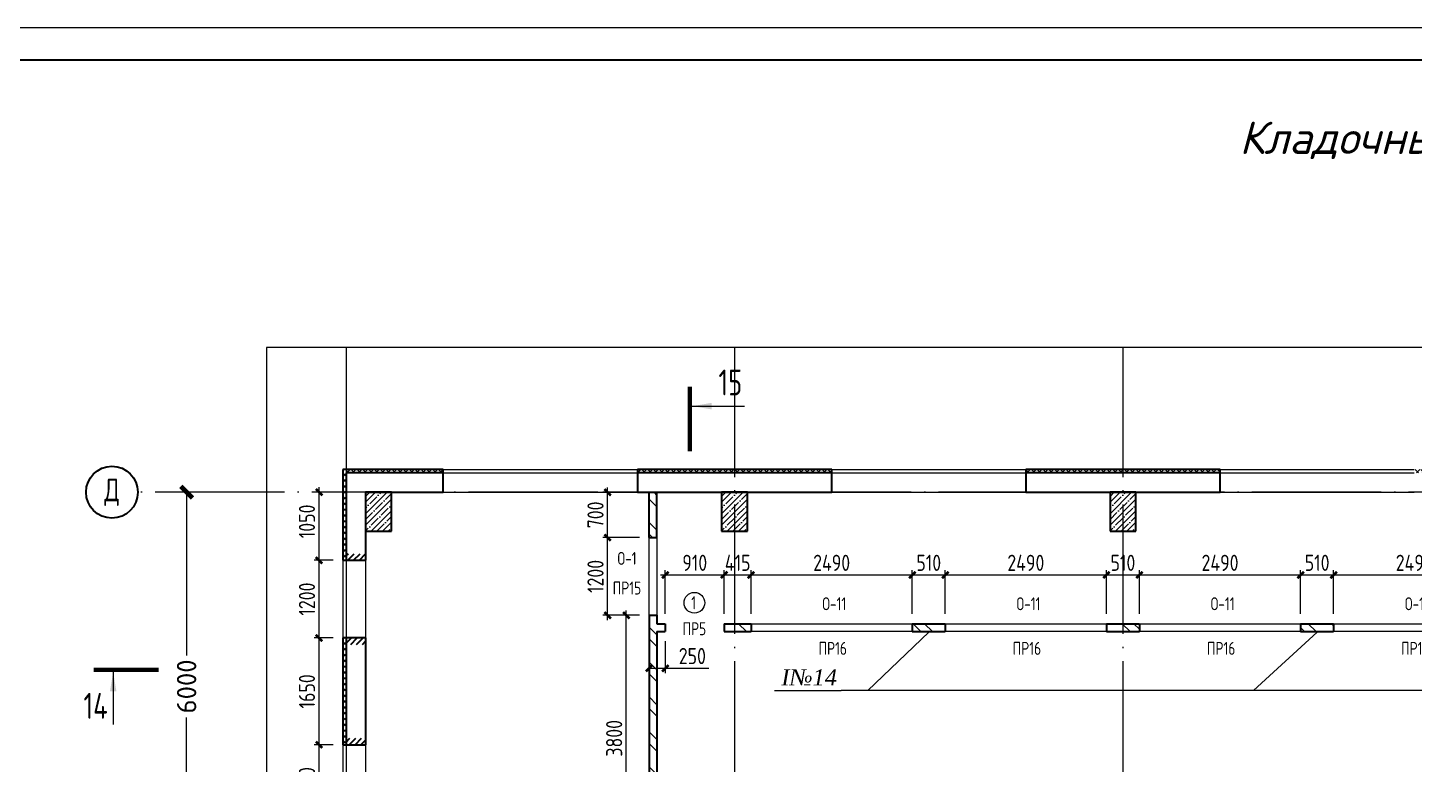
# Model space of a CAD drawing. Extents: x -965262 to 1142518, y -357520 to 71675.
# Drawn here: x 741580 to 763000, y -192062 to -180688 of the extents above; entities that cross this region are included whole.
import ezdxf

# ---------------------------------------------------------------- set-up
doc = ezdxf.new("R2010")
doc.units = 0
doc.header["$LTSCALE"] = 10
doc.linetypes.add('DOTE', pattern=[2.42, 2, -0.2, 0.02, -0.2])
doc.layers.get('0').update_dxf_attribs({"linetype": 'CONTINUOUS', "lineweight": 30})
doc.layers.get('Defpoints').update_dxf_attribs({"linetype": 'CONTINUOUS'})
doc.layers.add('DOTE', color=7, linetype='DOTE', lineweight=9)
doc.styles.add('GOST 2.304', font='isocpeur.ttf', dxfattribs={"width": 0.75, "height": 250})
doc.styles.get("Standard").update_dxf_attribs({"font": 'isocpeur.ttf', "height": 300})
doc.styles.add('ГОСТ 2м', font='isocpeur.ttf', dxfattribs={"width": 0.8, "height": 250})
doc.dimstyles.get("Standard").update_dxf_attribs({"dimscale": 100, "dimtxt": 300, "dimasz": 1.8, "dimexe": 1.8, "dimexo": 0.625, "dimgap": 0.9, "dimtad": 0, "dimdec": 0, "dimzin": 0, "dimdsep": 46, "dimtxsty": 'Standard', "dimblk": 'ARCHTICK', "dimcen": 0.9, "dimclrd": 256, "dimclre": 256, "dimclrt": 256, "dimadec": 0, "dimazin": 0, "dimtfac": 1, "dimtdec": 0, "dimtofl": 0, "dimtmove": 0, "dimatfit": 3, "dimfxl": 1, "dimtolj": 1, "dimtzin": 0, "dimlwd": 15, "dimlwe": 15, "dimarcsym": 0})
doc.dimstyles.new('ГОСТ 2м', dxfattribs={"dimtxt": 250, "dimasz": 100, "dimexe": 75, "dimexo": 150, "dimgap": 62.5, "dimtad": 1, "dimdec": 0, "dimtxsty": 'ГОСТ 2м', "dimblk": 'ARCHTICK', "dimcen": 150, "dimdle": 75, "dimclrd": 256, "dimclre": 256, "dimclrt": 256, "dimadec": 0, "dimazin": 0, "dimtfac": 1, "dimtdec": 0, "dimtmove": 0, "dimatfit": 3, "dimldrblk": 'OBLIQUE', "dimfxl": 1, "dimlwd": 15, "dimlwe": 15, "dimarcsym": 0})
pattern_1 = [(45, (707080.014, -166839.24), (-44.90128, 44.90128), [])]

# ---------------------------------------------------------------- blocks, each defined once
blk = doc.blocks.new('_ArchTick')
at = {"color": 0, "linetype": 'ByBlock', "lineweight": 0, "const_width": 0.4}
blk.add_lwpolyline([(-0.5, -0.5), (0.5, 0.5)], dxfattribs=at)
blk = doc.blocks.new('*D995')
at = {"lineweight": 15, "transparency": 16777216}
for p, q in [((750538, -189836), (750538, -188486)), ((751029, -188561), (750463, -188561)), ((751029, -189761), (750463, -189761))]:
    blk.add_line(p, q, dxfattribs=at)
at = {"layer": 'Defpoints', "color": 0, "lineweight": 15, "transparency": 16777216}
for p in [(750538, -188561), (751179, -188561, -3260), (751179, -189761, -3260)]:
    blk.add_point(p, dxfattribs=at)
at = {"lineweight": 15, "transparency": 16777216, "xscale": 100, "yscale": 100, "zscale": 100}
for p, rotation in [((750538, -188561), 90), ((750538, -189761), 270)]:
    blk.add_blockref('_ArchTick', p, dxfattribs=dict(at, rotation=rotation))
at = {"lineweight": 15, "transparency": 16777216, "insert": (750351, -189161), "char_height": 250, "attachment_point": 5, "rotation": 90, "style": 'ГОСТ 2м'}
blk.add_mtext('1200', dxfattribs=at)
blk = doc.blocks.new('_Oblique')
at = {"color": 0, "linetype": 'ByBlock', "lineweight": -2}
blk.add_line((-0.5, -0.5), (0.5, 0.5), dxfattribs=at)
blk = doc.blocks.new('*D998')
at = {"lineweight": 15, "transparency": 16777216}
for p, q in [((751354, -189138), (752414, -189138)), ((751429, -189741), (751429, -189063)), ((752339, -189741), (752339, -189063))]:
    blk.add_line(p, q, dxfattribs=at)
at = {"layer": 'Defpoints', "color": 0, "lineweight": 15, "transparency": 16777216}
for p in [(752339, -189138), (751429, -189891, -3260), (752339, -189891, -3260)]:
    blk.add_point(p, dxfattribs=at)
at = {"lineweight": 15, "transparency": 16777216, "xscale": 100, "yscale": 100, "zscale": 100, "rotation": 180}
blk.add_blockref('_ArchTick', (751429, -189138), dxfattribs=at)
at = {"lineweight": 15, "transparency": 16777216, "xscale": 100, "yscale": 100, "zscale": 100}
blk.add_blockref('_ArchTick', (752339, -189138), dxfattribs=at)
at = {"lineweight": 15, "transparency": 16777216, "insert": (751884, -188951), "char_height": 250, "attachment_point": 5, "style": 'ГОСТ 2м'}
blk.add_mtext('910', dxfattribs=at)
blk = doc.blocks.new('*D1056')
at = {"lineweight": 15, "transparency": 16777216}
for p, q in [((761169, -189138), (761829, -189138)), ((761244, -189741), (761244, -189063)), ((761754, -189741), (761754, -189063))]:
    blk.add_line(p, q, dxfattribs=at)
at = {"layer": 'Defpoints', "color": 0, "lineweight": 15, "transparency": 16777216}
for p in [(761754, -189138), (761244, -189891, -3260), (761754, -189891, -3260)]:
    blk.add_point(p, dxfattribs=at)
at = {"lineweight": 15, "transparency": 16777216, "xscale": 100, "yscale": 100, "zscale": 100, "rotation": 180}
blk.add_blockref('_ArchTick', (761244, -189138), dxfattribs=at)
at = {"lineweight": 15, "transparency": 16777216, "xscale": 100, "yscale": 100, "zscale": 100}
blk.add_blockref('_ArchTick', (761754, -189138), dxfattribs=at)
at = {"lineweight": 15, "transparency": 16777216, "insert": (761499, -188951), "char_height": 250, "attachment_point": 5, "style": 'ГОСТ 2м'}
blk.add_mtext('510', dxfattribs=at)
blk = doc.blocks.new('*D1054')
at = {"lineweight": 15, "transparency": 16777216}
for p, q in [((758169, -189138), (758829, -189138)), ((758244, -189741), (758244, -189063)), ((758754, -189741), (758754, -189063))]:
    blk.add_line(p, q, dxfattribs=at)
at = {"layer": 'Defpoints', "color": 0, "lineweight": 15, "transparency": 16777216}
for p in [(758754, -189138), (758244, -189891, -3260), (758754, -189891, -3260)]:
    blk.add_point(p, dxfattribs=at)
at = {"lineweight": 15, "transparency": 16777216, "xscale": 100, "yscale": 100, "zscale": 100, "rotation": 180}
blk.add_blockref('_ArchTick', (758244, -189138), dxfattribs=at)
at = {"lineweight": 15, "transparency": 16777216, "xscale": 100, "yscale": 100, "zscale": 100}
blk.add_blockref('_ArchTick', (758754, -189138), dxfattribs=at)
at = {"lineweight": 15, "transparency": 16777216, "insert": (758499, -188951), "char_height": 250, "attachment_point": 5, "style": 'ГОСТ 2м'}
blk.add_mtext('510', dxfattribs=at)
blk = doc.blocks.new('*D1051')
at = {"lineweight": 15, "transparency": 16777216}
for p, q in [((751029, -189761), (750751, -189761)), ((750826, -193636), (750826, -189686)), ((751029, -193561), (750751, -193561))]:
    blk.add_line(p, q, dxfattribs=at)
at = {"layer": 'Defpoints', "color": 0, "lineweight": 15, "transparency": 16777216}
for p in [(750826, -189761), (751179, -189761, -3260), (751179, -193561, -3260)]:
    blk.add_point(p, dxfattribs=at)
at = {"lineweight": 15, "transparency": 16777216, "xscale": 100, "yscale": 100, "zscale": 100}
for p, rotation in [((750826, -189761), 90), ((750826, -193561), 270)]:
    blk.add_blockref('_ArchTick', p, dxfattribs=dict(at, rotation=rotation))
at = {"lineweight": 15, "transparency": 16777216, "insert": (750639, -191661), "char_height": 250, "attachment_point": 5, "rotation": 90, "style": 'ГОСТ 2м'}
blk.add_mtext('3800', dxfattribs=at)
blk = doc.blocks.new('*D996')
at = {"lineweight": 15, "transparency": 16777216}
for p, q in [((750538, -188636), (750538, -187786)), ((751029, -187861), (750463, -187861)), ((751029, -188561), (750463, -188561))]:
    blk.add_line(p, q, dxfattribs=at)
at = {"layer": 'Defpoints', "color": 0, "lineweight": 15, "transparency": 16777216}
for p in [(750538, -187861), (751179, -187861, -3260), (751179, -188561, -3260)]:
    blk.add_point(p, dxfattribs=at)
at = {"lineweight": 15, "transparency": 16777216, "xscale": 100, "yscale": 100, "zscale": 100}
for p, rotation in [((750538, -187861), 90), ((750538, -188561), 270)]:
    blk.add_blockref('_ArchTick', p, dxfattribs=dict(at, rotation=rotation))
at = {"lineweight": 15, "transparency": 16777216, "insert": (750351, -188211), "char_height": 250, "attachment_point": 5, "rotation": 90, "style": 'ГОСТ 2м'}
blk.add_mtext('700', dxfattribs=at)
blk = doc.blocks.new('*D997')
at = {"lineweight": 15, "transparency": 16777216}
for p, q in [((751429, -190161), (751429, -190654)), ((751179, -190579), (751179, -190654)), ((751179, -190579), (751504, -190579)), ((751429, -190579), (752100, -190579))]:
    blk.add_line(p, q, dxfattribs=at)
at = {"layer": 'Defpoints', "color": 0, "lineweight": 15, "transparency": 16777216}
for p in [(751429, -190011, -3260), (751179, -190429), (751179, -190579)]:
    blk.add_point(p, dxfattribs=at)
at = {"lineweight": 15, "transparency": 16777216, "xscale": 100, "yscale": 100, "zscale": 100, "rotation": 180}
blk.add_blockref('_ArchTick', (751179, -190579), dxfattribs=at)
at = {"lineweight": 15, "transparency": 16777216, "xscale": 100, "yscale": 100, "zscale": 100}
blk.add_blockref('_ArchTick', (751429, -190579), dxfattribs=at)
at = {"lineweight": 15, "transparency": 16777216, "insert": (751847, -190391), "char_height": 250, "attachment_point": 5, "style": 'ГОСТ 2м'}
blk.add_mtext('250', dxfattribs=at)
blk = doc.blocks.new('*D999')
at = {"lineweight": 15, "transparency": 16777216}
for p, q in [((752264, -189138), (752829, -189138)), ((752339, -189741), (752339, -189063)), ((752754, -189741), (752754, -189063))]:
    blk.add_line(p, q, dxfattribs=at)
at = {"layer": 'Defpoints', "color": 0, "lineweight": 15, "transparency": 16777216}
for p in [(752754, -189138), (752339, -189891, -3260), (752754, -189891, -3260)]:
    blk.add_point(p, dxfattribs=at)
at = {"lineweight": 15, "transparency": 16777216, "xscale": 100, "yscale": 100, "zscale": 100, "rotation": 180}
blk.add_blockref('_ArchTick', (752339, -189138), dxfattribs=at)
at = {"lineweight": 15, "transparency": 16777216, "xscale": 100, "yscale": 100, "zscale": 100}
blk.add_blockref('_ArchTick', (752754, -189138), dxfattribs=at)
at = {"lineweight": 15, "transparency": 16777216, "insert": (752547, -188951), "char_height": 250, "attachment_point": 5, "style": 'ГОСТ 2м'}
blk.add_mtext('415', dxfattribs=at)
blk = doc.blocks.new('*D1000')
at = {"lineweight": 15, "transparency": 16777216}
for p, q in [((752679, -189138), (755319, -189138)), ((752754, -189741), (752754, -189063)), ((755244, -189741), (755244, -189063))]:
    blk.add_line(p, q, dxfattribs=at)
at = {"layer": 'Defpoints', "color": 0, "lineweight": 15, "transparency": 16777216}
for p in [(755244, -189138), (752754, -189891, -3260), (755244, -189891, -3260)]:
    blk.add_point(p, dxfattribs=at)
at = {"lineweight": 15, "transparency": 16777216, "xscale": 100, "yscale": 100, "zscale": 100, "rotation": 180}
blk.add_blockref('_ArchTick', (752754, -189138), dxfattribs=at)
at = {"lineweight": 15, "transparency": 16777216, "xscale": 100, "yscale": 100, "zscale": 100}
blk.add_blockref('_ArchTick', (755244, -189138), dxfattribs=at)
at = {"lineweight": 15, "transparency": 16777216, "insert": (753999, -188951), "char_height": 250, "attachment_point": 5, "style": 'ГОСТ 2м'}
blk.add_mtext('2490', dxfattribs=at)
blk = doc.blocks.new('*D1052')
at = {"lineweight": 15, "transparency": 16777216}
for p, q in [((755169, -189138), (755829, -189138)), ((755244, -189741), (755244, -189063)), ((755754, -189741), (755754, -189063))]:
    blk.add_line(p, q, dxfattribs=at)
at = {"layer": 'Defpoints', "color": 0, "lineweight": 15, "transparency": 16777216}
for p in [(755754, -189138), (755244, -189891, -3260), (755754, -189891, -3260)]:
    blk.add_point(p, dxfattribs=at)
at = {"lineweight": 15, "transparency": 16777216, "xscale": 100, "yscale": 100, "zscale": 100, "rotation": 180}
blk.add_blockref('_ArchTick', (755244, -189138), dxfattribs=at)
at = {"lineweight": 15, "transparency": 16777216, "xscale": 100, "yscale": 100, "zscale": 100}
blk.add_blockref('_ArchTick', (755754, -189138), dxfattribs=at)
at = {"lineweight": 15, "transparency": 16777216, "insert": (755499, -188951), "char_height": 250, "attachment_point": 5, "style": 'ГОСТ 2м'}
blk.add_mtext('510', dxfattribs=at)
blk = doc.blocks.new('*D1053')
at = {"lineweight": 15, "transparency": 16777216}
for p, q in [((755679, -189138), (758319, -189138)), ((755754, -189741), (755754, -189063)), ((758244, -189741), (758244, -189063))]:
    blk.add_line(p, q, dxfattribs=at)
at = {"layer": 'Defpoints', "color": 0, "lineweight": 15, "transparency": 16777216}
for p in [(758244, -189138), (755754, -189891, -3260), (758244, -189891, -3260)]:
    blk.add_point(p, dxfattribs=at)
at = {"lineweight": 15, "transparency": 16777216, "xscale": 100, "yscale": 100, "zscale": 100, "rotation": 180}
blk.add_blockref('_ArchTick', (755754, -189138), dxfattribs=at)
at = {"lineweight": 15, "transparency": 16777216, "xscale": 100, "yscale": 100, "zscale": 100}
blk.add_blockref('_ArchTick', (758244, -189138), dxfattribs=at)
at = {"lineweight": 15, "transparency": 16777216, "insert": (756999, -188951), "char_height": 250, "attachment_point": 5, "style": 'ГОСТ 2м'}
blk.add_mtext('2490', dxfattribs=at)
blk = doc.blocks.new('*D1055')
at = {"lineweight": 15, "transparency": 16777216}
for p, q in [((758679, -189138), (761319, -189138)), ((758754, -189741), (758754, -189063)), ((761244, -189741), (761244, -189063))]:
    blk.add_line(p, q, dxfattribs=at)
at = {"layer": 'Defpoints', "color": 0, "lineweight": 15, "transparency": 16777216}
for p in [(761244, -189138), (758754, -189891, -3260), (761244, -189891, -3260)]:
    blk.add_point(p, dxfattribs=at)
at = {"lineweight": 15, "transparency": 16777216, "xscale": 100, "yscale": 100, "zscale": 100, "rotation": 180}
blk.add_blockref('_ArchTick', (758754, -189138), dxfattribs=at)
at = {"lineweight": 15, "transparency": 16777216, "xscale": 100, "yscale": 100, "zscale": 100}
blk.add_blockref('_ArchTick', (761244, -189138), dxfattribs=at)
at = {"lineweight": 15, "transparency": 16777216, "insert": (759999, -188951), "char_height": 250, "attachment_point": 5, "style": 'ГОСТ 2м'}
blk.add_mtext('2490', dxfattribs=at)
blk = doc.blocks.new('*D1057')
at = {"lineweight": 15, "transparency": 16777216}
for p, q in [((761679, -189138), (764319, -189138)), ((761754, -189741), (761754, -189063)), ((764244, -189741), (764244, -189063))]:
    blk.add_line(p, q, dxfattribs=at)
at = {"layer": 'Defpoints', "color": 0, "lineweight": 15, "transparency": 16777216}
for p in [(764244, -189138), (761754, -189891, -3260), (764244, -189891, -3260)]:
    blk.add_point(p, dxfattribs=at)
at = {"lineweight": 15, "transparency": 16777216, "xscale": 100, "yscale": 100, "zscale": 100, "rotation": 180}
blk.add_blockref('_ArchTick', (761754, -189138), dxfattribs=at)
at = {"lineweight": 15, "transparency": 16777216, "xscale": 100, "yscale": 100, "zscale": 100}
blk.add_blockref('_ArchTick', (764244, -189138), dxfattribs=at)
at = {"lineweight": 15, "transparency": 16777216, "insert": (762999, -188951), "char_height": 250, "attachment_point": 5, "style": 'ГОСТ 2м'}
blk.add_mtext('2490', dxfattribs=at)
blk = doc.blocks.new('*D966')
at = {"lineweight": 15, "transparency": 16777216}
for p, q in [((746080, -193036), (746080, -191686)), ((746299, -191761), (746005, -191761)), ((746299, -192961), (746005, -192961))]:
    blk.add_line(p, q, dxfattribs=at)
at = {"layer": 'Defpoints', "color": 0, "lineweight": 15, "transparency": 16777216}
for p in [(746080, -191761), (746449, -191761, -3290), (746449, -192961, -3290)]:
    blk.add_point(p, dxfattribs=at)
at = {"lineweight": 15, "transparency": 16777216, "xscale": 100, "yscale": 100, "zscale": 100}
for p, rotation in [((746080, -191761), 90), ((746080, -192961), 270)]:
    blk.add_blockref('_ArchTick', p, dxfattribs=dict(at, rotation=rotation))
at = {"lineweight": 15, "transparency": 16777216, "insert": (745893, -192361), "char_height": 250, "attachment_point": 5, "rotation": 90, "style": 'ГОСТ 2м'}
blk.add_mtext('1200', dxfattribs=at)
blk = doc.blocks.new('*D967')
at = {"lineweight": 15, "transparency": 16777216}
for p, q in [((746299, -190111), (746005, -190111)), ((746080, -191836), (746080, -190036)), ((746299, -191761), (746005, -191761))]:
    blk.add_line(p, q, dxfattribs=at)
at = {"layer": 'Defpoints', "color": 0, "lineweight": 15, "transparency": 16777216}
for p in [(746080, -190111), (746449, -190111, -3290), (746449, -191761, -3290)]:
    blk.add_point(p, dxfattribs=at)
at = {"lineweight": 15, "transparency": 16777216, "xscale": 100, "yscale": 100, "zscale": 100}
for p, rotation in [((746080, -190111), 90), ((746080, -191761), 270)]:
    blk.add_blockref('_ArchTick', p, dxfattribs=dict(at, rotation=rotation))
at = {"lineweight": 15, "transparency": 16777216, "insert": (745893, -190936), "char_height": 250, "attachment_point": 5, "rotation": 90, "style": 'ГОСТ 2м'}
blk.add_mtext('1650', dxfattribs=at)
blk = doc.blocks.new('*D968')
at = {"lineweight": 15, "transparency": 16777216}
for p, q in [((746299, -188911), (746005, -188911)), ((746080, -190186), (746080, -188836)), ((746299, -190111), (746005, -190111))]:
    blk.add_line(p, q, dxfattribs=at)
at = {"layer": 'Defpoints', "color": 0, "lineweight": 15, "transparency": 16777216}
for p in [(746080, -188911), (746449, -188911, -3290), (746449, -190111, -3290)]:
    blk.add_point(p, dxfattribs=at)
at = {"lineweight": 15, "transparency": 16777216, "xscale": 100, "yscale": 100, "zscale": 100}
for p, rotation in [((746080, -188911), 90), ((746080, -190111), 270)]:
    blk.add_blockref('_ArchTick', p, dxfattribs=dict(at, rotation=rotation))
at = {"lineweight": 15, "transparency": 16777216, "insert": (745893, -189511), "char_height": 250, "attachment_point": 5, "rotation": 90, "style": 'ГОСТ 2м'}
blk.add_mtext('1200', dxfattribs=at)
blk = doc.blocks.new('*D969')
at = {"lineweight": 15, "transparency": 16777216}
for p, q in [((746080, -188986), (746080, -187785)), ((746230, -187860), (746155, -187860)), ((746299, -188911), (746005, -188911))]:
    blk.add_line(p, q, dxfattribs=at)
at = {"layer": 'Defpoints', "color": 0, "lineweight": 15, "transparency": 16777216}
for p in [(746080, -187860), (746080, -187860), (746449, -188911, -3290)]:
    blk.add_point(p, dxfattribs=at)
at = {"lineweight": 15, "transparency": 16777216, "xscale": 100, "yscale": 100, "zscale": 100}
for p, rotation in [((746080, -187860), 90), ((746080, -188911), 270)]:
    blk.add_blockref('_ArchTick', p, dxfattribs=dict(at, rotation=rotation))
at = {"lineweight": 15, "transparency": 16777216, "insert": (745893, -188311), "char_height": 250, "attachment_point": 5, "rotation": 90, "style": 'ГОСТ 2м'}
blk.add_mtext('1050', dxfattribs=at)
blk = doc.blocks.new('*D1074')
at = {"lineweight": 15, "transparency": 16777216}
for p, q in [((743972, -187860), (743854, -187860)), ((744034, -187860), (744034, -190380)), ((744034, -193860), (744034, -191340)), ((743972, -193860), (743854, -193860))]:
    blk.add_line(p, q, dxfattribs=at)
at = {"layer": 'Defpoints', "color": 0, "lineweight": 15, "transparency": 16777216}
for p in [(744034, -187860), (744034, -187860), (744034, -193860, 1451)]:
    blk.add_point(p, dxfattribs=at)
at = {"lineweight": 15, "transparency": 16777216, "xscale": 180, "yscale": 180, "zscale": 180}
for p, rotation in [((744034, -187860), 90), ((744034, -193860), 270)]:
    blk.add_blockref('_ArchTick', p, dxfattribs=dict(at, rotation=rotation))
at = {"lineweight": 15, "transparency": 16777216, "insert": (744034, -190860), "char_height": 300, "attachment_point": 5, "rotation": 90}
blk.add_mtext('\\A1;6000', dxfattribs=at)

msp = doc.modelspace()

# ---------------------------------------------------------------- hatches: boundary and pattern name
at = {"lineweight": 15}
h = msp.add_hatch(dxfattribs=at)
h.set_pattern_fill('ANSI37', color=256, scale=20, angle=90)
h.set_pattern_definition([(135, (631801.75, -298946.64), (-44.90128, -44.90128), []), (225, (631801.75, -298946.64), (44.90128, -44.90128), [])])
h.paths.add_polyline_path([(746499.4, -210360.5), (746449.4, -210360.5), (746449.4, -212210.7), (747999.4, -212210.7), (748000.2, -212160.7), (746499.4, -212160.7)])
h.paths.add_polyline_path([(746499.4, -205040.7), (746449.4, -205040.7), (746449.4, -207360.5), (746499.4, -207360.5)])
h.paths.add_polyline_path([(746499.4, -201510.7), (746449.4, -201510.7), (746449.4, -202030.7), (746499.4, -202030.7)])
h.paths.add_polyline_path([(746499.4, -198660.7), (746449.4, -198660.7), (746449.4, -200310.7), (746499.4, -200310.7)])
h.paths.add_polyline_path([(746499.4, -195810.7), (746449.4, -195810.7), (746449.4, -197460.7), (746499.4, -197460.7)])
h.paths.add_polyline_path([(746499.4, -192960.7), (746449.4, -192960.7), (746449.4, -194610.7), (746499.4, -194610.7)])
h.paths.add_polyline_path([(746499.4, -190110.7), (746449.4, -190110.7), (746449.4, -191760.7), (746499.4, -191760.7)])
h.paths.add_polyline_path([(746499.4, -187560.7), (747999.6, -187560.7), (747999.6, -187510.7), (746449.4, -187510.7), (746449.4, -188910.7), (746499.4, -188910.7)])
h.paths.add_polyline_path([(753999.6, -187510.7), (750999.6, -187510.7), (750999.6, -187560.7), (753999.6, -187560.7)])
h.paths.add_polyline_path([(759999.6, -187510.7), (756999.6, -187510.7), (756999.6, -187560.7), (759999.6, -187560.7)])
h.paths.add_polyline_path([(765999.6, -187510.7), (762999.6, -187510.7), (762999.6, -187560.7), (765999.6, -187560.7)])
h.paths.add_polyline_path([(771999.6, -187510.7), (768999.6, -187510.7), (768999.6, -187560.7), (771999.6, -187560.7)])
h.paths.add_polyline_path([(776064.4, -187510.7), (774999.6, -187510.7), (774999.6, -187560.7), (776064.4, -187560.7)])
h.paths.add_polyline_path([(783629.4, -212410.7), (782499.4, -212410.7), (782499.4, -212160.7), (780998.6, -212160.7), (780998.6, -212210.7), (782449.4, -212210.7), (782449.4, -212460.7), (783629.4, -212460.7)])
h.paths.add_polyline_path([(777999.4, -212160.7), (774999.4, -212160.7), (774999.4, -212210.7), (777999.4, -212210.7)])
h.paths.add_polyline_path([(771999.4, -212160.7), (768999.4, -212160.7), (768999.4, -212210.7), (771999.4, -212210.7)])
h.paths.add_polyline_path([(765999.4, -212160.7), (762999.4, -212160.7), (762999.4, -212210.7), (765999.4, -212210.7)])
h.paths.add_polyline_path([(759999.4, -212160.7), (756998.6, -212160.7), (756998.6, -212210.7), (759999.4, -212210.7)])
h.paths.add_polyline_path([(753999.4, -212160.7), (750998.6, -212160.7), (750998.6, -212210.7), (753999.4, -212210.7)])
h = msp.add_hatch(dxfattribs=at)
h.set_pattern_fill('ANSI35', color=256, scale=500, style=0)
h.set_pattern_definition([(45, (705099.43, -65312.94), (-88.38835, 88.38835), []), (45, (705187.82, -65312.94), (-88.38835, 88.38835), [156.25, -31.25, 0, -31.25])])
h.paths.add_polyline_path([(747199.4, -187860.7), (746799.4, -187860.7), (746799.4, -188460.7), (747199.4, -188460.7)])
h = msp.add_hatch(dxfattribs=at)
h.set_pattern_fill('ANSI32', color=1, scale=40, angle=90)
h.set_pattern_definition([(135, (777932.76, -209334.85), (-269.4077, -269.4077), []), (135, (777932.76, -209155.24), (-269.4077, -269.4077), [])])
h.paths.add_polyline_path([(778019.4, -209330.7), (777899.4, -209330.7), (777899.4, -209340.7), (778019.4, -209340.7)], flags=17)
h.paths.add_polyline_path([(752699.4, -201650.7), (751299, -201650.7), (751299, -201520.7), (751179, -201520.7), (751179, -201650.7), (746799.4, -201650.7), (746799.4, -201770.7), (752449.4, -201770.7), (752449.4, -202030.7), (752699.4, -202030.7)], flags=17)
h.paths.add_polyline_path([(752699.4, -201650.7), (751299.4, -201650.7), (751299.4, -201520.7), (751179.4, -201520.7), (751179.4, -201650.7), (746799.4, -201650.7), (746799.4, -201770.7), (752449.4, -201770.7), (752449.4, -202030.7), (752699.4, -202030.7)], flags=16)
h.paths.add_polyline_path([(773689.4, -198260.7), (773559.4, -198260.7), (773559.4, -198390.7), (773689.4, -198390.7)], flags=17)
h.paths.add_polyline_path([(773689.4, -198260.7), (773559.4, -198260.7), (773559.4, -198390.7), (773689.4, -198390.7)], flags=16)
h.paths.add_polyline_path([(778019.4, -209340.7), (777899.4, -209340.7), (777899.4, -209630.7), (778019.4, -209630.7)], flags=17)
h.paths.add_polyline_path([(747199.4, -193680.6), (747199.4, -193560.7), (749749, -193560.7), (749749, -193680.7), (749619, -193680.7), (749619, -194730.6), (749499, -194730.6), (749499, -193680.7), (747199.4, -193680.7)])
h.paths.add_polyline_path([(751179, -193810.7), (751179, -193680.7), (750659, -193680.7), (750659, -193560.7), (751179, -193560.7), (751179, -189760.7), (751299, -189763.3), (751299, -189890.7), (751429, -189890.7), (751429, -190010.7), (751299, -190010.7), (751298.9, -193810.7), (751179, -193810.7)])
h.paths.add_polyline_path([(751179, -194730.6), (751179, -194350.7), (751299, -194350.7), (751299, -194730.6)])
h.paths.add_polyline_path([(751179, -196020.4), (751179, -195640.6), (751299, -195640.6), (751299, -196020.4), (751179, -196020.4)])
h.paths.add_polyline_path([(746799.4, -196810.7), (746799.4, -196690.7), (749499, -196690.7), (749499, -195640.6), (749619, -195640.6), (749619, -196690.5), (749749, -196690.7), (749749, -196810.6), (746799.4, -196810.6)])
h.paths.add_polyline_path([(751179, -196940.6), (751179, -196810.6), (750659.2, -196810.6), (750659.2, -196690.6), (751179, -196690.6), (751179, -196560.4), (751299, -196560.4), (751299, -196940.6), (751179, -196940.6)])
h.paths.add_polyline_path([(751049, -199420.5), (751049, -199040.5), (751299, -199040.5), (751299, -199420.5)])
h.paths.add_polyline_path([(746799.4, -201770.7), (746799.4, -201650.7), (751179.8, -201650.7), (751179.8, -201520.7), (751299, -201520.4), (751299.9, -201650.7), (752699.4, -201650.7), (752699.4, -202030.7), (752449.4, -202030.7), (752449.4, -201770.7), (746799.4, -201770.7)])
h.paths.add_polyline_path([(747199, -205760.7), (747199.4, -205640.7), (752299.4, -205640.7), (752299.4, -205760.7), (747199.4, -205760.7)])
h.paths.add_polyline_path([(752449.4, -205560.7), (752449.4, -205040.7), (752699.4, -205040.7), (752699.4, -205560.7)])
h.paths.add_polyline_path([(751179, -188560.7), (751179, -187860.7), (751299, -187860.7), (751299, -188560.7)])
h.paths.add_polyline_path([(752339, -190010.7), (752339, -189890.7), (752754.5, -189890.7), (752754.5, -190010.7)])
h.paths.add_polyline_path([(755244.5, -190010.7), (755244.5, -189890.7), (755751.9, -189890.7), (755754.4, -190010.7)])
h.paths.add_polyline_path([(758244.5, -190010.7), (758244.5, -189890.7), (758754.4, -189890.7), (758754.4, -190010.7)])
h.paths.add_polyline_path([(761244.5, -190010.7), (761244.5, -189890.7), (761754.4, -189890.7), (761754.4, -190010.7)])
h.paths.add_polyline_path([(764244.5, -190010.7), (764244.5, -189890.7), (764754.4, -189890.7), (764754.4, -190010.7)])
h.paths.add_polyline_path([(767244.5, -190010.7), (767244.5, -189890.7), (767754.4, -189890.7), (767754.4, -190010.7)])
h.paths.add_polyline_path([(770244.5, -190010.7), (770244.5, -189890.7), (770754.4, -189890.7), (770754.4, -190010.7)])
h.paths.add_polyline_path([(773309.4, -190010.7), (773309.4, -189890.7), (773689.4, -189890.7), (773689.4, -190010.7), (773559.4, -190010.7), (773559.4, -190270.7), (773439.4, -190270.7), (773439.4, -190010.7)])
h.paths.add_polyline_path([(776244.5, -190010.7), (776244.5, -189890.7), (776754.4, -189890.7), (776754.4, -190010.7)])
h.paths.add_polyline_path([(779309.4, -190010.7), (779309.4, -189890.7), (782499.4, -189890.7), (782499.4, -190010.7)])
h.paths.add_polyline_path([(773439.4, -192765.7), (773439.4, -192385.7), (773689.4, -192385.7), (773689.4, -192765.7)])
h.paths.add_polyline_path([(773439.4, -195260.7), (773439.4, -194880.7), (773689.4, -194880.7), (773689.4, -195260.7)])
h.paths.add_polyline_path([(773439.4, -198640.7), (773439.4, -198260.7), (773689.4, -198260.7), (773689.4, -198510.7), (773559.4, -198510.7), (773559.4, -198640.7)])
h.paths.add_polyline_path([(774739.4, -198510.7), (774739.4, -198390.7), (775119.4, -198390.7), (775119.4, -198510.7)])
h.paths.add_polyline_path([(776169.4, -198510.7), (776169.4, -198390.7), (776419.4, -198390.7), (776419.4, -199560.7), (776299.4, -199560.7), (776299.4, -198510.7)])
h.paths.add_polyline_path([(776699.4, -200160.7), (776699.4, -200040.7), (781799.4, -200040.7), (781799.4, -200160.7)])
h.paths.add_polyline_path([(782199.4, -200160.7), (782199.4, -200040.7), (782499.4, -200040.7), (782499.4, -200160.7)])
h.paths.add_polyline_path([(776169.4, -203500.7), (776169.4, -203380.7), (776299.4, -203380.7), (776299.4, -202225.7), (776419.4, -202225.7), (776419.4, -203380.7), (782499.4, -203380.7), (782499.4, -203500.7)])
h.paths.add_polyline_path([(776299.4, -201315.7), (776299.4, -200160.7), (776419.4, -200160.7), (776419.4, -201315.7)])
h.paths.add_polyline_path([(773439.4, -201135.7), (773439.4, -200755.7), (773689.4, -200755.7), (773689.4, -201135.7)])
h.paths.add_polyline_path([(773439.4, -203500.7), (773439.4, -203250.7), (773559.4, -203250.7), (773559.4, -203380.7), (775259.4, -203380.7), (775259.4, -203500.7)])
h.paths.add_polyline_path([(782199.4, -205680.7), (782199.4, -205560.7), (782499.4, -205560.7), (782499.4, -205680.7), (782199.4, -205680.7)])
h.paths.add_polyline_path([(782199.4, -206160.7), (782199.4, -206040.6), (782499.4, -206040.6), (782499.4, -206160.6), (782199.4, -206160.7)])
h.paths.add_polyline_path([(777899.4, -209630.7), (777899.4, -206320.7), (780599.4, -206320.7), (780599.4, -207540.7), (782499.4, -207540.7), (782499.4, -207660.7), (780479.4, -207660.7), (780479.4, -206440.7), (778019.4, -206440.7), (778019.4, -209630.7)])
h.paths.add_polyline_path([(775919, -210790.7), (775919, -210670.7), (777899.4, -210670.7), (777899.4, -210540.7), (778019.4, -210540.7), (778019.4, -210790.7), (775919, -210790.7)])
h.paths.add_polyline_path([(775799, -211860.7), (775799, -211050.7), (775919, -211050.7), (775919, -211860.7)])
h.paths.add_polyline_path([(751179.8, -201650.7), (751179.4, -201650.7), (751179.4, -201520.7), (751179.8, -201520.7)], flags=16)
h.paths.add_polyline_path([(751299.9, -201650.7), (751299.4, -201650.7), (751299.4, -201520.7), (751299.9, -201520.7)], flags=16)
h = msp.add_hatch(dxfattribs=at)
h.set_pattern_fill('ANSI35', color=256, scale=500, style=0)
h.set_pattern_definition([(45, (710599.43, -65312.94), (-88.38835, 88.38835), []), (45, (710687.82, -65312.94), (-88.38835, 88.38835), [156.25, -31.25, 0, -31.25])])
h.paths.add_polyline_path([(752699.4, -187860.7), (752299.4, -187860.7), (752299.4, -188460.7), (752699.4, -188460.7)])
h = msp.add_hatch(dxfattribs=at)
h.set_pattern_fill('ANSI35', color=256, scale=500, style=0)
h.set_pattern_definition([(45, (716599.43, -65312.94), (-88.38835, 88.38835), []), (45, (716687.82, -65312.94), (-88.38835, 88.38835), [156.25, -31.25, 0, -31.25])])
h.paths.add_polyline_path([(758699.4, -187860.7), (758299.4, -187860.7), (758299.4, -188460.7), (758699.4, -188460.7)])
h = msp.add_hatch()
h.set_pattern_fill('ANSI31', color=3, scale=20)
h.set_pattern_definition(pattern_1)
h.paths.add_polyline_path([(746499.4, -188810.7), (746799.4, -188810.7), (746799.4, -188910.7), (746499.4, -188910.7)])
h = msp.add_hatch()
h.set_pattern_fill('ANSI31', color=3, scale=20)
h.set_pattern_definition(pattern_1)
h.paths.add_polyline_path([(746499.4, -190110.7), (746799.4, -190110.7), (746799.4, -190210.7), (746499.4, -190210.7)])
h = msp.add_hatch()
h.set_pattern_fill('ANSI31', color=3, scale=20)
h.set_pattern_definition(pattern_1)
h.paths.add_polyline_path([(746499.4, -191660.7), (746799.4, -191660.7), (746799.4, -191760.7), (746499.4, -191760.7)])

# ---------------------------------------------------------------- linework, layer by layer
at = {"color": 5, "lineweight": 15, "ltscale": 100}
for p, q in [((751843.6, -186531.2, 9801.8), (752653.6, -186531.2, 9801.8)), ((742899.8, -190637.6, 11253.1), (742899.8, -191447.6, 11253.1))]:
    msp.add_line(p, q, dxfattribs=at)
for p, q in [((746449.4, -187510.7, 7963.3), (746449.4, -188910.7, 7963.3)), ((747999.6, -187510.7, 7963.3), (746449.4, -187510.7, 7963.3)), ((747999.6, -187560.7, 7963.3), (746499.4, -187560.7, 7963.3)), ((746499.4, -187560.7, 7963.3), (746499.4, -188910.7, 7963.3)), ((747999.6, -187860.7, 7963.3), (747999.6, -187510.7, 7963.3)), ((750999.6, -187510.7, 7963.3), (750999.6, -187860.7, 7963.3)), ((753999.6, -187510.7, 7963.3), (750999.6, -187510.7, 7963.3)), ((753999.6, -187560.7, 7963.3), (750999.6, -187560.7, 7963.3)), ((753999.6, -187860.7, 7963.3), (753999.6, -187510.7, 7963.3)), ((756999.6, -187510.7, 7963.3), (756999.6, -187860.7, 7963.3)), ((759999.6, -187510.7, 7963.3), (756999.6, -187510.7, 7963.3)), ((759999.6, -187560.7, 7963.3), (756999.6, -187560.7, 7963.3)), ((759999.6, -187860.7, 7963.3), (759999.6, -187510.7, 7963.3)), ((746799.4, -187860.7, 7993.3), (746799.4, -188460.7, 7993.3)), ((747199.4, -187860.7, 7993.3), (746799.4, -187860.7, 7993.3)), ((746799.4, -187860.7, 7963.3), (747999.6, -187860.7, 7963.3)), ((746799.4, -187860.7, 7993.3), (746799.4, -188910.7, 7963.3)), ((747199.4, -188460.7, 7993.3), (747199.4, -187860.7, 7993.3)), ((750999.6, -187860.7, 7963.3), (753999.6, -187860.7, 7963.3)), ((752299.4, -187860.7, 7993.3), (752299.4, -188460.7, 7993.3)), ((752699.4, -187860.7, 7993.3), (752299.4, -187860.7, 7993.3)), ((752699.4, -188460.7, 7993.3), (752699.4, -187860.7, 7993.3)), ((756999.6, -187860.7, 7963.3), (759999.6, -187860.7, 7963.3)), ((758699.4, -187860.7, 7993.3), (758299.4, -187860.7, 7993.3)), ((758299.4, -187860.7, 7993.3), (758299.4, -188460.7, 7993.3)), ((758699.4, -188460.7, 7993.3), (758699.4, -187860.7, 7993.3)), ((746799.4, -188460.7, 7993.3), (747199.4, -188460.7, 7993.3)), ((752299.4, -188460.7, 7993.3), (752699.4, -188460.7, 7993.3)), ((758299.4, -188460.7, 7993.3), (758699.4, -188460.7, 7993.3)), ((746449.4, -188910.7, 7963.3), (746799.4, -188910.7, 7963.3)), ((746799.4, -190110.7, 7963.3), (746449.4, -190110.7, 7963.3)), ((746449.4, -190110.7, 7963.3), (746449.4, -191760.7, 7963.3)), ((746499.4, -190110.7, 7963.3), (746499.4, -191760.7, 7963.3)), ((746799.4, -190110.7, 7963.3), (746799.4, -191760.7, 7963.3)), ((746449.4, -191760.7, 7963.3), (746799.4, -191760.7, 7963.3))]:
    msp.add_line(p, q)
at = {"lineweight": 15}
for p, q in [((747999.6, -187510.7, 7963.3), (750999.6, -187510.7, 7963.3)), ((747999.6, -187560.7, 7963.3), (750999.6, -187560.7, 7963.3)), ((753999.6, -187510.7, 7963.3), (756999.6, -187510.7, 7963.3)), ((753999.6, -187560.7, 7963.3), (756999.6, -187560.7, 7963.3)), ((759999.6, -187510.7, 7963.3), (762999.6, -187510.7, 7963.3)), ((759999.6, -187560.7, 7963.3), (762999.6, -187560.7, 7963.3)), ((747999.6, -187860.7, 7963.3), (750998.8, -187860.7, 6154.8)), ((753999.6, -187860.7, 7963.3), (756998.8, -187860.7, 6154.8)), ((759999.6, -187860.7, 7963.3), (762998.8, -187860.7, 6154.8)), ((746449.4, -188910.7, 7963.3), (746449.4, -190110.7, 7963.3)), ((746499.4, -188910.7, 7963.3), (746499.4, -190110.7, 7963.3)), ((746799.4, -188910.7, 7963.3), (746799.4, -190110.7, 7963.3)), ((746449.4, -191760.7, 7963.3), (746449.4, -192960.7, 7963.3)), ((746499.4, -191760.7, 7963.3), (746499.4, -192960.7, 7963.3)), ((746799.4, -191760.7, 7963.3), (746799.4, -192960.7, 7963.3))]:
    msp.add_line(p, q, dxfattribs=at)
at = {"color": 1}
for p, q in [((751179, -187860.7, 7993.3), (751299, -187860.7, 7993.3)), ((751179, -188560.7, 7993.3), (751179, -187860.7, 7993.3)), ((751299, -188560.7, 7993.3), (751299, -187860.7, 7993.3)), ((751179, -188560.7, 7993.3), (751299, -188560.7, 7993.3)), ((751179, -189760.7, 7993.3), (751179, -193560.7, 7993.3)), ((751179, -189760.7, 7993.3), (751299, -189760.7, 7993.3)), ((751299, -189760.7, 7993.3), (751299, -189890.7, 7993.3)), ((751299, -189890.7, 7993.3), (751429, -189890.7, 7993.3)), ((751429, -189890.7, 7993.3), (751429, -190010.7, 7993.3)), ((752339, -189890.7, 7993.3), (752339, -190010.7, 7993.3)), ((752339, -189890.7, 7993.3), (752754.5, -189890.7, 7993.3)), ((752754.5, -189890.7, 7993.3), (752754.5, -190010.7, 7993.3)), ((755244.5, -189890.7, 7993.3), (755754.4, -189890.7, 7993.3)), ((755244.5, -189890.7, 7993.3), (755244.5, -190010.7, 7993.3)), ((755754.4, -189890.7, 7993.3), (755754.4, -190010.7, 7993.3)), ((758244.5, -189890.7, 7993.3), (758244.5, -190010.7, 7993.3)), ((758244.5, -189890.7, 7993.3), (758751.9, -189890.7, 7993.3)), ((758754.4, -189890.7, 7993.3), (758754.4, -190010.7, 7993.3)), ((761244.5, -189890.7, 7993.3), (761754.4, -189890.7, 7993.3)), ((761244.5, -189890.7, 7993.3), (761244.5, -190010.7, 7993.3)), ((761754.4, -189890.7, 7993.3), (761754.4, -190010.7, 7993.3)), ((751299, -190010.7, 7993.3), (751299, -193810.7, 7993.3)), ((751299, -190010.7, 7993.3), (751429, -190010.7, 7993.3)), ((752339, -190010.7, 7993.3), (752754.5, -190010.7, 7993.3)), ((755244.5, -190010.7, 7993.3), (755754.4, -190010.7, 7993.3)), ((758244.5, -190010.7, 7993.3), (758754.4, -190010.7, 7993.3)), ((761244.5, -190010.7, 7993.3), (761754.4, -190010.7, 7993.3))]:
    msp.add_line(p, q, dxfattribs=at)
at = {"color": 1, "lineweight": 15}
for p, q in [((751179, -189760.7, 7993.3), (751179, -188560.7, 7993.3)), ((751299, -188560.7, 7993.3), (751299, -189763.3, 7993.3)), ((752754.5, -189890.7, 7993.3), (755244.5, -189890.7, 7993.3)), ((755754.4, -189890.7, 7993.3), (758244.5, -189890.7, 7993.3)), ((758689.4, -189890.7, 7993.3), (761309.4, -189890.7, 7993.3)), ((761689.4, -189890.7, 7993.3), (764309.4, -189890.7, 7993.3)), ((755244.5, -190010.7, 7993.3), (752754.5, -190010.7, 7993.3)), ((758309.4, -190010.7, 7993.3), (755754.4, -190010.7, 7993.3)), ((761309.4, -190010.7, 7993.3), (758689.4, -190010.7, 7993.3)), ((764309.4, -190010.7, 7993.3), (761689.4, -190010.7, 7993.3))]:
    msp.add_line(p, q, dxfattribs=at)
at = {"lineweight": 15, "elevation": 9801.8}
msp.add_lwpolyline([(786267.6, -180687.8), (700667.6, -180687.8), (700667.6, -240087.8), (786267.6, -240087.8)], close=True, dxfattribs=at)
at = {"elevation": 9801.8}
msp.add_lwpolyline([(785767.6, -181187.8), (702667.6, -181187.8), (702667.6, -239587.8), (785767.6, -239587.8)], close=True, dxfattribs=at)
at = {"color": 5, "lineweight": 15, "ltscale": 10, "extrusion": (-1, 6.12323e-17, 0), "elevation": -745267.1}
msp.add_lwpolyline([(185628.1, 9801.8), (199500.2, 9801.8)], dxfattribs=at)
at = {"color": 5, "lineweight": 15, "ltscale": 10, "extrusion": (0, 1, 0), "elevation": -185628.1}
msp.add_lwpolyline([(-764249.6, 9801.8), (-745267.1, 9801.8)], dxfattribs=at)
at = {"color": 5, "lineweight": 15, "ltscale": 100, "const_width": 70}
for points, elevation in [([(751808.6, -186231.2), (751808.6, -187231.2)], 9801.8), ([(742599.8, -190602.6), (743599.8, -190602.6)], 11253.1)]:
    msp.add_lwpolyline(points, dxfattribs=dict(at, elevation=elevation))
at = {"lineweight": 15, "ltscale": 50, "elevation": 11253.1}
for points in [[(755499.4, -190020.7), (754560.1, -190922.2)], [(761499.4, -190020.7), (760514.1, -190922.2)]]:
    msp.add_lwpolyline(points, dxfattribs=at)
at = {"lineweight": 15, "ltscale": 50, "extrusion": (0, 1, 0), "elevation": -190922.2}
for points in [[(-753116, 11253.1), (-754145, 11253.1)], [(-778506.4, 11253.1), (-754145, 11253.1)]]:
    msp.add_lwpolyline(points, dxfattribs=at)
at = {"lineweight": 15}
msp.add_circle((751878.7, -189567.7, 11253.1), 160, dxfattribs=at)
at = {"color": 5, "lineweight": 15, "ltscale": 100}
for points in [[(751843.6, -186531.2, 9801.8), (752144, -186581.4, 9801.8), (752144, -186480.9, 9801.8)], [(742899.8, -190637.6, 11253.1), (742849.5, -190938.1, 11253.1), (742950.1, -190938.1, 11253.1)]]:
    msp.add_solid(points, dxfattribs=at)
at = {"layer": 'DOTE', "ltscale": 100, "extrusion": (0, -1, 0)}
for p, q in [((746499.6, -185628.1, 9801.8), (746499.6, -215054.8, 9801.8)), ((752499.6, -185628.1, 9801.8), (752499.6, -215054.8, 9801.8)), ((758499.6, -185628.1, 9801.8), (758499.6, -215054.8, 9801.8))]:
    msp.add_line(p, q, dxfattribs=at)
at = {"layer": 'DOTE', "ltscale": 100}
msp.add_line((784268, -187860.3, 9801.8), (743280.2, -187860.3, 13078.4), dxfattribs=at)
at = {"layer": 'DOTE', "linetype": 'Continuous', "lineweight": 30}
msp.add_circle((742880.2, -187860.3, 9801.8), 400, dxfattribs=at)

# ---------------------------------------------------------------- texts
at = {"color": 5, "lineweight": 15, "ltscale": 100, "style": 'GOST 2.304', "width": 0.75}
for s, p in [('15', (752250.1, -186365.6, 9801.8)), ('14', (742440.3, -191360.1, 11253.1))]:
    msp.add_text(s, height=400, dxfattribs=at).set_placement(p)
at = {"color": 5, "lineweight": 15, "width": 0.75}
for s, p in [('О-1', (750690.6, -188982.7, 5090.8)), ('О-11', (753855.1, -189683.2, 5090.8)), ('О-11', (756855, -189683.2, 5090.8)), ('О-11', (759855, -189683.2, 5090.8)), ('О-11', (762855, -189683.2, 5090.8))]:
    msp.add_text(s, height=200, dxfattribs=at).set_placement(p)
at = {"color": 4, "lineweight": 15, "width": 0.75}
for s, p in [('ПР15', (750615.9, -189440.5, 11253.1)), ('1', (751829.6, -189668.3, 11253.1)), ('ПР5', (751694.8, -190068.9, 11253.1)), ('ПР16', (753795.3, -190372.2, 11253.1)), ('ПР16', (756795.2, -190372.2, 11253.1)), ('ПР16', (759795.2, -190372.2, 11253.1)), ('ПР16', (762795.2, -190372.2, 11253.1))]:
    msp.add_text(s, height=200, dxfattribs=at).set_placement(p)
at = {"insert": (765369.4, -182426.2, 9801.8), "char_height": 500, "width": 18000, "attachment_point": 5, "style": 'GOST 2.304'}
msp.add_mtext('{\\fISOCPEUR|b0|i1|c204|p34;\\W1;Кладочный план на отм. +6.000}', dxfattribs=at)
at = {"lineweight": 15, "ltscale": 50, "insert": (753222.2, -190594.6, 11253.1), "char_height": 250, "width": 363.352, "attachment_point": 1}
msp.add_mtext('{\\fTimes New Roman|b0|i1|c204|p18;I№14}', dxfattribs=at)
at = {"layer": 'DOTE', "linetype": 'Continuous', "lineweight": 30, "ltscale": 100, "insert": (742880.2, -187860.3, 9801.8), "char_height": 350, "width": 800, "attachment_point": 5, "style": 'GOST 2.304'}
msp.add_mtext('Д', dxfattribs=at)

# ---------------------------------------------------------------- dimensions: what is measured, and where the dimension line sits
at = {"lineweight": 15}
for base, p1, p2, dimstyle, picture, middle in [((744034.4, -187860.3, 9801.8), (744034.4, -193860.3, 11253.1), (744034.4, -187860.3, 9801.8), 'Standard', '*D1074', (744034.4, -190860.3, 9801.8)), ((750538, -187860.7, 11253.1), (751179, -188560.7, 7993.3), (751179, -187860.7, 7993.3), 'ГОСТ 2м', '*D996', (750350.5, -188210.7, 11253.1)), ((750538, -188560.7, 11253.1), (751179, -189760.7, 7993.3), (751179, -188560.7, 7993.3), 'ГОСТ 2м', '*D995', (750350.5, -189160.7, 11253.1)), ((750826.1, -189760.7, 11253.1), (751179, -193560.7, 7993.3), (751179, -189760.7, 7993.3), 'ГОСТ 2м', '*D1051', (750638.6, -191660.7, 11253.1))]:
    dim = msp.add_linear_dim(base=base, p1=p1, p2=p2, angle=90, dimstyle=dimstyle, dxfattribs=at)
    dim.commit()
    dim.dimension.update_dxf_attribs({"geometry": picture, "text_midpoint": middle})
for base, p1, p2, picture, middle in [((746080.4, -187860.3, 11253.1), (746449.4, -188910.7, 7963.3), (746080.4, -187860.3, 11253.1), '*D969', (746080.4, -188310.7, 11253.1)), ((746080.4, -188910.7, 11253.1), (746449.4, -190110.7, 7963.3), (746449.4, -188910.7, 7963.3), '*D968', (746080.4, -189510.7, 11253.1)), ((746080.4, -190110.7, 11253.1), (746449.4, -191760.7, 7963.3), (746449.4, -190110.7, 7963.3), '*D967', (746080.4, -190935.7, 11253.1)), ((746080.4, -191760.7, 11253.1), (746449.4, -192960.7, 7963.3), (746449.4, -191760.7, 7963.3), '*D966', (746080.4, -192360.7, 11253.1))]:
    dim = msp.add_linear_dim(base=base, p1=p1, p2=p2, angle=90, dimstyle='ГОСТ 2м', dxfattribs=at)
    dim.commit()
    dim.dimension.update_dxf_attribs({"geometry": picture, "text_midpoint": middle, "dimtype": 160})
for base, p1, p2, picture, middle in [((752339, -189138.1, 11253.1), (751429, -189890.7, 7993.3), (752339, -189890.7, 7993.3), '*D998', (751884, -188950.6, 11253.1)), ((755244.5, -189138.1, 11253.1), (752754.5, -189890.7, 7993.3), (755244.5, -189890.7, 7993.3), '*D1000', (753999.5, -188950.6, 11253.1)), ((755754.4, -189138.1, 11253.1), (755244.5, -189890.7, 7993.3), (755754.4, -189890.7, 7993.3), '*D1052', (755499.4, -188950.6, 11253.1)), ((758244.5, -189138.1, 11253.1), (755754.4, -189890.7, 7993.3), (758244.5, -189890.7, 7993.3), '*D1053', (756999.4, -188950.6, 11253.1)), ((758754.4, -189138.1, 11253.1), (758244.5, -189890.7, 7993.3), (758754.4, -189890.7, 7993.3), '*D1054', (758499.4, -188950.6, 11253.1)), ((761244.5, -189138.1, 11253.1), (758754.4, -189890.7, 7993.3), (761244.5, -189890.7, 7993.3), '*D1055', (759999.4, -188950.6, 11253.1)), ((761754.4, -189138.1, 11253.1), (761244.5, -189890.7, 7993.3), (761754.4, -189890.7, 7993.3), '*D1056', (761499.4, -188950.6, 11253.1)), ((764244.5, -189138.1, 11253.1), (761754.4, -189890.7, 7993.3), (764244.5, -189890.7, 7993.3), '*D1057', (762999.4, -188950.6, 11253.1))]:
    dim = msp.add_linear_dim(base=base, p1=p1, p2=p2, dimstyle='ГОСТ 2м', dxfattribs=at)
    dim.commit()
    dim.dimension.update_dxf_attribs({"geometry": picture, "text_midpoint": middle})
for base, p1, p2, picture, middle in [((752754.4801, -189138.1383, 11253.115), (752338.9882, -189890.6536, 7993.3306), (752754.4801, -189890.6536, 7993.3306), '*D999', (752546.7342, -189138.1383, 11253.115)), ((751179, -190579, 11253.1), (751429, -190010.7, 7993.3), (751179, -190429, 11253.1), '*D997', (751847.2, -190579, 11253.1))]:
    dim = msp.add_linear_dim(base=base, p1=p1, p2=p2, dimstyle='ГОСТ 2м', dxfattribs=at)
    dim.commit()
    dim.dimension.update_dxf_attribs({"geometry": picture, "text_midpoint": middle, "dimtype": 160})

doc.saveas('drawing.dxf')
